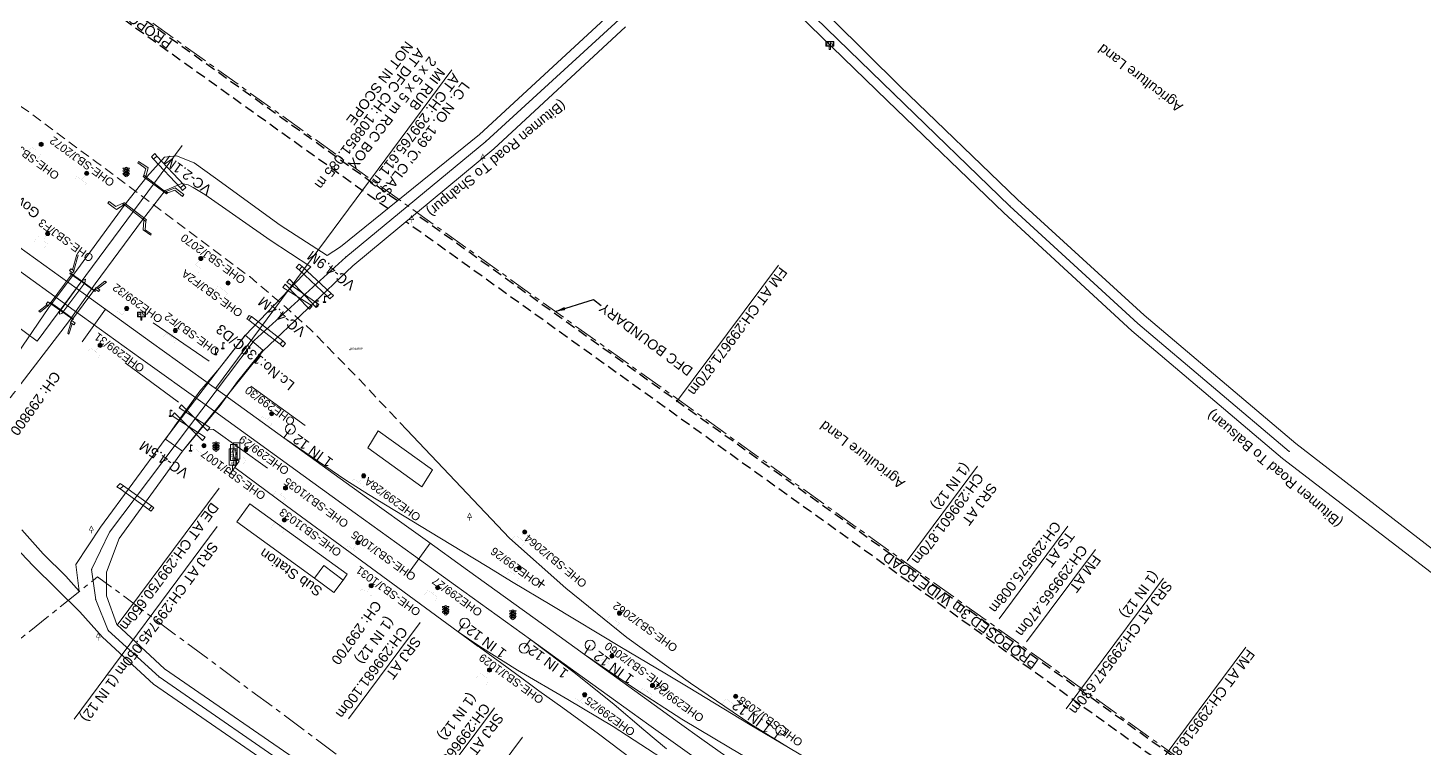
# Model space of a CAD drawing. Header units: metres. Extents: x 628572 to 650094, y 3375792 to 3391117.
# Drawn here: x 644944 to 645293, y 3379575.6 to 3379755.5 of the extents above; entities that cross this region are included whole.
import ezdxf
from ezdxf.enums import TextEntityAlignment as Align

# ---------------------------------------------------------------- set-up
doc = ezdxf.new("R2010")
doc.units = ezdxf.units.M
doc.header["$MEASUREMENT"] = 0
doc.linetypes.add('CENTER', pattern=[2, 1.25, -0.25, 0.25, -0.25])
doc.linetypes.add('DASHED', pattern=[0.75, 0.5, -0.25])
for name, color, linetype, lineweight in [('Advertisement Board', 251, 'Continuous', 0), ('Arch', 7, 'Continuous', 0), ('BRIDGE DETAILS PLAN', 7, 'Continuous', 0), ('Culvert Parapet', 7, 'Continuous', 0), ('DFCC BOUNDARY', 6, 'CENTER', 0), ('Existing Chainage', 7, 'Continuous', 0), ('Existing IR Track', 143, 'Continuous', 0), ('Existing Railway Boundary', 7, 'CENTER', 0), ('Fence', 251, 'FENCELINE1', 0), ('Footpath', 251, 'Continuous', 0), ('Gate', 251, 'Continuous', 0), ('GIDN', 8, 'Continuous', 0), ('Govt buliding', 251, 'Continuous', 0), ('Grade Indicator', 8, 'Continuous', 0), ('Grill', 251, 'Continuous', 0), ('Lamp_Post', 7, 'Continuous', 0), ('LC DETAILS IN PLAN', 7, 'Continuous', 0), ('Name Board', 251, 'Continuous', 0), ('OHE MAST', 8, 'Continuous', 0), ('Piers_Abutment', 7, 'Continuous', 0), ('Retaining Wall', 251, 'Continuous', 0), ("SARAI BANJARA STN SRJ's", 251, 'Continuous', 0), ('Side Details', 251, 'Continuous', 0), ('Sign Board', 251, 'Continuous', 0), ('SRJ13A', 8, 'Continuous', 0), ('STOP', 8, 'Continuous', 0), ('Subroad Centre', 34, 'Continuous', 0), ('Subroad Edge', 34, 'Continuous', 0), ('Text', 251, 'Continuous', 0)]:
    doc.layers.add(name, color=color, linetype=linetype, lineweight=lineweight)
doc.layers.add('PROPOSED ROAD', color=10, linetype='DASHED')
doc.styles.add('CUT-FILL', font='cut-fill.shx', dxfattribs={"height": 2})
doc.styles.add('NB', font='swissbo.ttf', dxfattribs={"height": 1.5})
doc.styles.get("Standard").update_dxf_attribs({"font": 'arial.ttf'})
doc.styles.add('Style-Arial', font='arial.ttf')
doc.styles.add('Text', font='arial.ttf', dxfattribs={"height": 2})
doc.linetypes.add('FENCELINE1', pattern='A,6.35,-2.54,[133,ltypeshp.shx,S=2.54,R=0,X=-2.54,Y=0],-2.54,25.4', length=36.83)
doc.dimstyles.new('ISO-25', dxfattribs={"dimtxt": 2.5, "dimasz": 2.5, "dimexe": 1.25, "dimexo": 0.625, "dimtad": 1, "dimtxsty": 'Standard', "dimcen": 2.5, "dimadec": 0, "dimazin": 0, "dimtfac": 1, "dimtmove": 0, "dimatfit": 3, "dimfxl": 1, "dimarcsym": 0})

# ---------------------------------------------------------------- blocks, each defined once
blk = doc.blocks.new('GT')
at = {"layer": 'Gate'}
for p, q in [((-0.5, -0.5), (-0.5, 0.5)), ((-0.5, 0.5), (0.5, -0.5)), ((0.5, 0.5), (0.5, -0.5))]:
    blk.add_line(p, q, dxfattribs=at)
at = {"layer": 'Gate', "flags": 128}
blk.add_lwpolyline([(0.5, 0.5), (-0.5, -0.5)], dxfattribs=at)
blk = doc.blocks.new('2443')
at = {"layer": 'Advertisement Board'}
blk.add_hatch(color=256, dxfattribs=at).paths.add_polyline_path([(-0.01, 0), (-0.01, 0.02), (-0.01, 0.02), (0, 0.04), (0.01, 0.02), (0.01, 0.02), (0.01, 0)])
at = {"layer": 'Advertisement Board', "elevation": 6.52, "flags": 128}
for points in [[(0.01, 0.02), (0, 0.04), (-0.01, 0.02)], [(-0.01, 0.02), (-0.01, 0.02)]]:
    blk.add_lwpolyline(points, dxfattribs=at)
at = {"layer": 'Sign Board'}
for p, q in [((0.04, 0.05, 6.52), (-0.04, 0.05, 6.52)), ((-0.04, 0.05, 6.52), (-0.04, -0.04, 6.52)), ((0.04, -0.04, 6.52), (0.04, 0.05, 6.52)), ((-0.04, -0.04, 6.52), (0.04, -0.04, 6.52))]:
    blk.add_line(p, q, dxfattribs=at)
at = {"layer": 'Sign Board', "insert": (-0.04, -0.04, 6.52), "char_height": 0.0197, "attachment_point": 7, "line_spacing_factor": 0.6, "style": 'CUT-FILL'}
blk.add_mtext('2443', dxfattribs=at)
blk = doc.blocks.new('LP')
at = {"flags": 128}
for points in [[(0, 0), (0, 1.5)], [(0.25, 1.35), (0.44, 1.35)]]:
    blk.add_lwpolyline(points, dxfattribs=at)
for centre, radius, start, end in [((0.07, 0.99), 0.519, 57.6425, 97.3165), ((0.34, 1.33), 0.094, 11.7012, 168.0476)]:
    blk.add_arc(centre, radius, start, end)
at = {"extrusion": (0, 0, -1)}
blk.add_ellipse((0, 0.01), major_axis=(0.308, 0), ratio=0.400495, dxfattribs=at)
blk.add_ellipse((0.35, 1.36), major_axis=(0.0017, 0.0438), ratio=0.461056, start_param=1.74022, end_param=4.575836)
blk = doc.blocks.new('NB')
for p, q in [((-0.98, 0.82), (-0.98, 1.98)), ((-0.98, 1.98), (0.98, 1.98)), ((-0.98, 0.82), (0.98, 0.82)), ((-0.13, 0.82), (-0.13, 0)), ((-0.13, 0), (0.13, 0)), ((0.13, 0.82), (0.13, 0)), ((0.98, 1.98), (0.98, 0.82))]:
    blk.add_line(p, q)
at = {"style": 'NB', "width": 1.025371}
blk.add_text('NB', height=0.988, rotation=180, dxfattribs=at).set_placement((-0.02, 1.38), align=Align.MIDDLE_CENTER)
blk = doc.blocks.new('TSB')
at = {"const_width": 0.132, "flags": 128}
blk.add_lwpolyline([(-0.51, 0.84), (0.54, 0.84), (0, 1.85), (-0.51, 0.84)], close=True, dxfattribs=at)
at = {"const_width": 0.142, "flags": 128}
blk.add_lwpolyline([(0, 0.84), (0, 0)], dxfattribs=at)
blk = doc.blocks.new('STOP')
at = {"layer": 'SRJ13A', "flags": 128}
blk.add_lwpolyline([(0.84, 5.38), (-0.84, 5.38), (-0.84, 1.32), (0.84, 1.32), (0.84, 5.38)], close=True, dxfattribs=at)
blk.add_lwpolyline([(0, 1.32), (0, 0)], dxfattribs=at)
at = {"layer": 'SRJ13A', "char_height": 0.739, "attachment_point": 7, "rotation": 180, "line_spacing_factor": 0.6, "style": 'CUT-FILL'}
for s, insert in [('O', (0.3, 4.07)), ('P', (0.3, 5.05)), ('S', (0.3, 2.02)), ('T', (0.3, 3.07))]:
    blk.add_mtext(s, dxfattribs=dict(at, insert=insert))
blk = doc.blocks.new('SIG')
for color, points in [(1, [(-0.22, 0.42, 0.180295), (-0.01, 0.33, -0.00255), (0.01, 0.33, -0.00255), (0.02, 0.33, 0.180295), (0.23, 0.42, -0.002654), (0.25, 0.44, 0.184495), (0.33, 0.65, 1.000001), (-0.32, 0.65, 0.184495), (-0.24, 0.44, -0.002654)]), (2, [(0.23, -0.23, -0.002654), (0.25, -0.21, 0.184495), (0.33, 0.01, 1.000001), (-0.32, 0.01, 0.184495), (-0.24, -0.21, -0.002654), (-0.22, -0.23, 0.180295), (-0.01, -0.32, -0.00255), (0.01, -0.32, -0.00255), (0.02, -0.32, 0.180295)]), (3, [(0.23, -0.88, -0.002654), (0.25, -0.86, 0.184495), (0.33, -0.64, 1.000001), (-0.32, -0.64, 0.184495), (-0.24, -0.86, -0.002654), (-0.22, -0.88, 0.395599)])]:
    blk.add_hatch(color=color).paths.add_polyline_path(points)
for p, q in [((-0.31, 0.98), (-0.32, -0.9)), ((0.33, -0.9), (0.32, 0.98))]:
    blk.add_line(p, q)
at = {"flags": 128}
for points in [[(-0.31, 0.98), (-0.81, 0.98, 0.198758), (-0.42, 0.41, 0.003814), (-0.31, 0.39)], [(-0.31, 0.33), (-0.81, 0.33, 0.198758), (-0.42, -0.23, 0.003727), (-0.32, -0.26)], [(0.32, 0.98), (0.82, 0.98, -0.198758), (0.44, 0.41, -0.003814), (0.32, 0.39)], [(0.32, 0.33), (0.82, 0.33, -0.198758), (0.44, -0.23, -0.003727), (0.33, -0.26)], [(-0.32, -0.32), (-0.81, -0.32, 0.198758), (-0.42, -0.88, 0.003639), (-0.32, -0.9)], [(0.33, -0.32), (0.82, -0.32, -0.198758), (0.44, -0.88, -0.003639), (0.33, -0.9)]]:
    blk.add_lwpolyline(points, format="xyb", dxfattribs=at)
for centre, radius, start, end in [((0.01, 0.91), 0.324, 12.4049, 167.5951), ((0.01, 0.81), 0.357, 27.7578, 152.2422), ((0.01, -0.9), 0.324, 181.4572, 358.5428)]:
    blk.add_arc(centre, radius, start, end)
blk = doc.blocks.new('OHE MAST')
h = blk.add_hatch(color=256)
edge = h.paths.add_edge_path()
edge.add_arc((0, 0), 0.514, 0, 360)
at = {"const_width": 0.01, "flags": 128}
for points in [[(1.5, 3.5), (1.5, 2), (-1.5, 2), (-1.5, 3.5)], [(0, 2), (0, 0)]]:
    blk.add_lwpolyline(points, dxfattribs=at)
blk.add_circle((0, 0), 0.514)

msp = doc.modelspace()

# ---------------------------------------------------------------- linework, layer by layer
at = {"layer": 'Arch', "linetype": 'Continuous', "flags": 128}
for points in [[(644976.2462, 3379723.5263), (644975.4133, 3379722.7424), (644974.9595, 3379723.3456), (644975.7924, 3379724.1297), (644976.2462, 3379723.5263)], [(644982.6656, 3379714.9281), (644982.143, 3379715.5828), (644982.9733, 3379716.3), (644983.496, 3379715.6452), (644982.6656, 3379714.9281)], [(645012.5744, 3379695.9134), (645011.8555, 3379695.0915), (645011.0877, 3379695.7075), (645011.8067, 3379696.5294), (645012.5744, 3379695.9134)], [(645020.3937, 3379688.6613), (645019.5288, 3379687.8863), (645018.9474, 3379688.4376), (645019.8125, 3379689.2128), (645020.3937, 3379688.6613)], [(644998.7139, 3379682.7915), (644999.2391, 3379682.502), (644999.8933, 3379683.406), (644999.368, 3379683.6956), (644998.7139, 3379682.7915)], [(645007.0494, 3379676.5092), (645007.7273, 3379677.388), (645008.4295, 3379676.7362), (645007.7512, 3379675.8568), (645007.0494, 3379676.5092)], [(644967.0796, 3379641.7419), (644966.2665, 3379640.9293), (644967.1078, 3379640.3582), (644967.921, 3379641.1708), (644967.0796, 3379641.7419)], [(644974.2261, 3379635.2094), (644974.989, 3379636.0833), (644975.5001, 3379635.6482), (644974.7372, 3379634.7743), (644974.2261, 3379635.2094)]]:
    msp.add_lwpolyline(points, close=True, dxfattribs=at)
for points in [[(644975.4133, 3379722.7424), (644982.143, 3379715.5828)], [(644982.9733, 3379716.3), (644976.2462, 3379723.5263)], [(645018.9474, 3379688.4376), (645011.8555, 3379695.0915)], [(645012.5744, 3379695.9134), (645019.8125, 3379689.2128)], [(644999.2391, 3379682.502), (645007.0494, 3379676.5092)], [(645007.7273, 3379677.388), (644999.8933, 3379683.406)], [(644967.1078, 3379640.3582), (644974.2261, 3379635.2094)], [(644974.989, 3379636.0833), (644967.921, 3379641.1708)]]:
    msp.add_lwpolyline(points, dxfattribs=at)
at = {"layer": 'BRIDGE DETAILS PLAN', "flags": 128}
msp.add_lwpolyline([(644900.0819, 3379651.8619), (644928.7556, 3379690.2987), (644946.3025, 3379677.2798), (644982.5717, 3379726.1633)], dxfattribs=at)
at = {"layer": 'Culvert Parapet', "linetype": 'Continuous', "flags": 128}
for points in [[(644973.1229, 3379718.6734), (644972.8292, 3379718.4212), (644978.6265, 3379714.1052), (644978.8265, 3379714.2839), (644973.1229, 3379718.6734)], [(644967.9934, 3379711.9078), (644967.8063, 3379711.5745), (644973.4552, 3379707.2922), (644973.6319, 3379707.5782), (644967.9934, 3379711.9078)], [(644954.3974, 3379694.9249), (644955.2113, 3379694.3406), (644955.5514, 3379694.8116), (644954.7429, 3379695.3681), (644954.3974, 3379694.9249)], [(644954.5899, 3379694.3562), (644954.5328, 3379694.2116), (644957.7248, 3379691.9158), (644960.8519, 3379689.6735), (644960.9297, 3379689.759), (644957.7716, 3379692.1018), (644954.5899, 3379694.3562)], [(644960.8196, 3379690.266), (644961.1076, 3379690.6873), (644961.9665, 3379690.0831), (644961.6977, 3379689.7123), (644960.8196, 3379690.266)], [(644948.9786, 3379687.1407), (644949.4909, 3379686.7622), (644949.0977, 3379686.1286), (644948.5855, 3379686.5071), (644948.9786, 3379687.1407)], [(644954.9964, 3379682.4636), (644955.8004, 3379681.8143), (644955.4689, 3379681.3881), (644954.6983, 3379681.9736), (644954.9964, 3379682.4636)]]:
    msp.add_lwpolyline(points, close=True, dxfattribs=at)
for points in [[(644949.588, 3379686.658), (644955.125, 3379694.11)], [(644960.754, 3379690.294), (644954.929, 3379682.427)], [(644949.6553, 3379686.9052), (644949.5196, 3379686.8107), (644952.4933, 3379684.702), (644955.3329, 3379682.6612), (644955.3948, 3379682.7773), (644952.5552, 3379684.8181), (644949.6553, 3379686.9052)]]:
    msp.add_lwpolyline(points, dxfattribs=at)
at = {"layer": 'DFCC BOUNDARY', "ltscale": 5, "flags": 128}
msp.add_lwpolyline([(645346.1837, 3379491.1213), (644839.6006, 3379853.8387)], dxfattribs=at)
at = {"layer": 'Existing Chainage', "color": 7, "linetype": 'Continuous', "lineweight": 13, "flags": 128}
for points in [[(644957.5539, 3379677.1396), (644963.4058, 3379685.2486)], [(645038.7016, 3379618.7215), (645044.563, 3379626.8236)]]:
    msp.add_lwpolyline(points, dxfattribs=at)
at = {"layer": 'Existing IR Track', "color": 88, "linetype": 'DASHED', "ltscale": 5, "flags": 128}
msp.add_lwpolyline([(645038.693, 3379655.1177), (645028.1338, 3379666.3978), (645014.8905, 3379679.9859), (645008.5367, 3379685.732), (644999.4581, 3379693.3987), (644961.2941, 3379721.897), (644930.2564, 3379744.877), (644892.702, 3379772.7549), (644852.7865, 3379802.4109), (644820.1267, 3379826.5914), (644784.3653, 3379853.6853), (644760.7581, 3379873.9597), (644745.8776, 3379887.0143), (644726.7946, 3379902.8908), (644694.4119, 3379927.0664), (644675.1506, 3379941.616), (644664.1018, 3379950.2687), (644652.1089, 3379960.4963), (644641.3005, 3379969.8632), (644604.0556, 3380001.6745), (644568.2548, 3380028.7499), (644548.9211, 3380044.8728), (644533.1382, 3380058.7814), (644517.4767, 3380072.4625), (644506.3973, 3380081.5957), (644487.1177, 3380096.2314), (644471.4398, 3380108.5115)], dxfattribs=at)
at = {"layer": 'Existing IR Track', "flags": 128}
for points in [[(645118.4271, 3379573.5935), (645112.4825, 3379577.8856), (645106.8962, 3379581.8944), (645095.7432, 3379589.9487), (645083.1527, 3379599.0279), (645072.9111, 3379606.3856), (645053.8595, 3379620.0981), (645043.3513, 3379627.7002), (645037.4465, 3379631.9275), (645028.6815, 3379638.2197), (645022.0833, 3379642.9497), (645008.0015, 3379653.1445), (644991.1729, 3379665.2672), (644974.94, 3379676.9248), (644958.4163, 3379688.8492), (644941.7979, 3379700.8421)], [(645115.5406, 3379569.7597), (645104.6955, 3379577.5385), (645099.2113, 3379581.4716), (645090.913, 3379587.4413), (645081.0438, 3379594.5181), (645069.667, 3379602.7326), (645050.9041, 3379616.2713), (645040.4268, 3379623.7906), (645025.8151, 3379634.3466), (644988.3209, 3379661.4205), (644972.2363, 3379672.9187), (644955.5661, 3379684.9764), (644938.9942, 3379696.9579)], [(645008.0015, 3379653.1445), (645023.523, 3379642.5562), (645029.1918, 3379638.9515), (645044.636, 3379629.608), (645055.213, 3379623.1752), (645059.2123, 3379620.7358), (645064.9142, 3379617.2694), (645074.9562, 3379611.2191), (645092.3978, 3379600.79), (645103.1954, 3379594.3328), (645109.0767, 3379590.8399), (645124.5734, 3379581.4554), (645134.1339, 3379575.8074)], [(645297.3167, 3379462.622), (645280.3899, 3379475.1251), (645271.6639, 3379481.6909), (645257.8621, 3379491.888), (645240.2623, 3379504.9717), (645221.6204, 3379518.9284), (645206.9825, 3379529.6928), (645202.839, 3379532.729), (645195.3921, 3379537.9337), (645177.0138, 3379549.827), (645163.4744, 3379558.0795), (645154.4054, 3379563.6113), (645141.7376, 3379571.2744), (645134.1416, 3379575.807), (645124.6768, 3379581.6439), (645109.6629, 3379591.8222), (645093.7303, 3379603.2831), (645078.4399, 3379615.5838), (645064.3926, 3379628.0809), (645038.693, 3379655.1177)], [(644993.3242, 3379645.0879), (644994.5891, 3379644.1718), (644996.8396, 3379647.2791), (644995.5747, 3379648.1952)], [(644993.3242, 3379645.0879), (644994.5891, 3379644.1718), (644996.8396, 3379647.2791), (644995.5747, 3379648.1952)], [(644995.7144, 3379645.7255), (645008.6921, 3379636.1834), (645024.5992, 3379624.5116), (645040.5985, 3379612.7664), (645051.5902, 3379604.682), (645056.5936, 3379601.0121), (645056.8547, 3379600.827), (645065.9288, 3379594.236), (645069.7377, 3379591.4521), (645071.7624, 3379589.9536), (645077.7004, 3379585.6678), (645086.6527, 3379579.1981), (645102.7684, 3379566.9277)], [(645051.5902, 3379604.682), (645056.9484, 3379601.0313), (645066.3818, 3379595.0826), (645078.9933, 3379587.7895), (645090.2849, 3379580.9894), (645104.1014, 3379572.063), (645109.2957, 3379568.3127), (645115.3111, 3379563.9793), (645127.3742, 3379555.2259), (645138.6042, 3379547.1817)], [(645103.6242, 3379575.4265), (645098.0077, 3379580.2241), (645090.5228, 3379586.5266), (645080.9295, 3379594.2339), (645069.667, 3379602.7326)], [(645295.9274, 3379448.4032), (645279.0288, 3379460.913), (645261.5522, 3379473.9399), (645245.8914, 3379485.6238), (645244.7456, 3379486.4783), (645234.221, 3379494.3114), (645229.0702, 3379498.1379), (645228.9238, 3379498.24), (645224.082, 3379501.8263), (645212.9414, 3379510.1015), (645196.3757, 3379522.4195), (645180.8936, 3379534.0033), (645165.7638, 3379545.1869), (645151.9046, 3379555.2497), (645148.4332, 3379557.6669), (645133.8448, 3379567.1631), (645119.6543, 3379575.5785), (645107.4974, 3379582.8496), (645095.8772, 3379590.313), (645083.1527, 3379599.0279)]]:
    msp.add_lwpolyline(points, dxfattribs=at)
at = {"layer": 'Existing Railway Boundary', "ltscale": 5, "flags": 128}
msp.add_lwpolyline([(631983.38, 3389039.032), (631997.7807, 3389029.4226), (631998.0481, 3389028.4172), (632017.689, 3389013.381), (632054.7643, 3388986.9088), (632106.6339, 3388955.856), (632154.9467, 3388925.0992), (632230.8669, 3388875.9972), (632261.2753, 3388857.0709), (632290.5359, 3388840.2738), (632385.6616, 3388776.6365), (632400.5735, 3388766.5357), (632397.5375, 3388762.1235), (632395.5364, 3388759.1088), (632389.2973, 3388750.367), (632386.7075, 3388746.9674), (632380.0799, 3388739.4039), (632361.8258, 3388715.063), (632365.1364, 3388712.5802), (632373.8273, 3388706.8724), (632388.4278, 3388697.2834), (632403.5607, 3388687.3436), (632418.7904, 3388677.3402), (632434.5002, 3388667.0345), (632450.2517, 3388656.7014), (632466.7864, 3388645.8571), (632483.3195, 3388635.0137), (632501.7611, 3388622.9148), (632520.2525, 3388610.7831), (632536.8197, 3388599.9238), (632553.3588, 3388589.0829), (632565.8495, 3388580.885), (632578.4671, 3388572.604), (632596.9196, 3388560.5289), (632615.4939, 3388548.3741), (632635.6038, 3388535.295), (632652.8405, 3388523.9973), (632669.9946, 3388512.743), (632686.4084, 3388501.9869), (632696.8068, 3388495.1588), (632732.8678, 3388550.0585), (632815.552, 3388494.313), (632865.8266, 3388462.6693), (632954.7858, 3388408.1832), (633025.1519, 3388369.9037), (633056.7277, 3388353.8904), (633065.1399, 3388349.0145), (633088.5914, 3388328.9973), (633152.5885, 3388273.22), (633202.5468, 3388242.3953), (633264.4413, 3388204.6969), (633318.529, 3388171.7998), (633353.1394, 3388148.7029), (633406.9301, 3388112.3266), (633420.502, 3388103.4378), (633436.8123, 3388092.7008), (633466.2362, 3388073.356), (633479.8402, 3388064.4269), (633497.3225, 3388052.9837), (633514.7073, 3388041.6043), (633531.7969, 3388030.3277), (633546.129, 3388020.9518), (633562.4852, 3388010.2117), (633576.5949, 3388000.9466), (633594.4174, 3387989.2137), (633606.8568, 3387981.0241), (633607.7091, 3387982.3188), (633610.8424, 3387980.256), (633626.8506, 3387969.7582), (633642.9494, 3387959.201), (633660.1619, 3387947.8844), (633677.4438, 3387936.5221), (633693.0899, 3387926.2037), (633708.7685, 3387915.8637), (633726.0343, 3387904.4973), (633743.3468, 3387893.1002), (633758.2779, 3387883.3197), (633773.1647, 3387873.5681), (633789.2894, 3387862.9617), (633805.4356, 3387852.3412), (633820.4764, 3387842.4668), (633835.4704, 3387832.6232), (633852.0416, 3387821.7432), (633886.4734, 3387799.1411), (633904.4207, 3387787.3621), (633919.3393, 3387777.5707), (633934.3023, 3387767.7502), (633949.6629, 3387757.6969), (633964.9235, 3387747.7091), (633980.0551, 3387737.7098), (633995.2041, 3387727.6988), (634012.3387, 3387716.4289), (634029.3333, 3387705.2512), (634045.5362, 3387694.5849), (634061.6293, 3387683.9862), (634078.9907, 3387672.5929), (634096.3149, 3387661.224), (634113.1506, 3387650.1721), (634130.0059, 3387639.1072), (634145.8823, 3387628.6414), (634161.8963, 3387618.085), (634177.8703, 3387607.6107), (634193.7633, 3387597.1895), (634209.9993, 3387586.506), (634226.097, 3387575.9134), (634243.1652, 3387564.6955), (634260.1615, 3387553.5249), (634275.6177, 3387543.3646), (634291.1318, 3387533.1662), (634296.8083, 3387529.4449), (634291.9143, 3387522.0113), (634301.9583, 3387515.4268), (634317.7028, 3387505.1053), (634344.1271, 3387487.7818), (634370.6963, 3387470.3636), (634386.1901, 3387460.3813), (634401.9429, 3387450.229), (634426.4972, 3387434.0857), (634451.3792, 3387417.727), (634475.9114, 3387401.5928), (634500.3759, 3387385.5031), (634523.6732, 3387370.1555), (634547.0997, 3387354.7227), (634564.8006, 3387343.068), (634582.571, 3387331.3674), (634601.3879, 3387318.9723), (634620.2858, 3387306.5238), (634639.3106, 3387294.0156), (634658.1243, 3387281.6461), (634679.4814, 3387267.2836), (634702.026, 3387254.0413), (634712.9167, 3387246.4104), (634726.0042, 3387238.4627), (634737.8854, 3387230.0656), (634750.9438, 3387221.7267), (634764.9008, 3387212.4131), (634775.612, 3387204.6159), (634789.3703, 3387195.959), (634801.4607, 3387188.869), (634814.7172, 3387180.8194), (634815.4987, 3387180.2694), (634827.9598, 3387171.3498), (634840.5994, 3387164.128), (634854.2176, 3387155.5292), (634871.8787, 3387143.9515), (634877.6173, 3387139.7695), (634887.5373, 3387132.4757), (634902.4262, 3387121.5277), (634921.3448, 3387107.4791), (634940.6674, 3387093.1306), (634962.2421, 3387077.0753), (634984.1126, 3387060.8), (635000.5185, 3387048.6195), (635017.0238, 3387036.3652), (635035.7455, 3387022.426), (635054.4369, 3387008.5092), (635082.1937, 3386987.9155), (635109.8573, 3386967.3911), (635134.2436, 3386949.2611), (635158.5309, 3386931.2047), (635180.7563, 3386914.7058), (635202.7867, 3386898.3516), (635206.1213, 3386895.8016), (635211.1242, 3386892.0437), (635230.1367, 3386877.9281), (635249.207, 3386863.7701), (635270.9723, 3386847.61), (635292.819, 3386831.3895), (635313.1117, 3386816.3456), (635333.3618, 3386801.3334), (635352.372, 3386787.2182), (635371.5331, 3386772.9909), (635390.4616, 3386758.9197), (635409.8226, 3386744.527), (635427.2062, 3386731.6093), (635445.0434, 3386718.3546), (635461.6171, 3386706.0794), (635478.4695, 3386693.5976), (635493.4196, 3386682.4884), (635508.6023, 3386671.2062), (635518.0063, 3386664.2196), (635527.5618, 3386657.1206), (635543.461, 3386645.2907), (635559.7145, 3386633.1978), (635591.676, 3386610.2688), (635606.0755, 3386599.5015), (635620.6466, 3386588.6057), (635636.5434, 3386576.7606), (635652.3995, 3386564.9458), (635668.2493, 3386553.1365), (635683.9787, 3386541.4169), (635700.2614, 3386528.9886), (635716.7419, 3386516.4094), (635732.9183, 3386504.3569), (635749.0007, 3386492.3748), (635764.9276, 3386480.5277), (635780.91, 3386468.6394), (635796.8963, 3386456.7694), (635812.8908, 3386444.8934), (635829.3631, 3386432.6938), (635845.7912, 3386420.527), (635861.6814, 3386408.7334), (635877.6317, 3386396.8953), (635893.2055, 3386385.3425), (635908.8769, 3386373.7174), (635925.058, 3386361.6972), (635941.2668, 3386349.6564), (635956.6865, 3386338.1889), (635972.0823, 3386326.7391), (635987.7899, 3386315.0493), (636003.5308, 3386303.3347), (636019.0977, 3386291.765), (636034.6476, 3386280.2079), (636050.7681, 3386268.2256), (636066.8961, 3386256.2378), (636083.1084, 3386244.1987), (636099.3561, 3386232.1333), (636114.134, 3386221.1471), (636147.8198, 3386196.1265), (636166.7058, 3386182.1085), (636182.4635, 3386170.4111), (636198.2037, 3386158.7268), (636214.3364, 3386146.7471), (636230.3919, 3386134.8247), (636230.9614, 3386134.4025), (636228.154, 3386130.995), (636300.9317, 3386076.4069), (636382.1931, 3386014.4435), (636463.0816, 3385952.0584), (636544.2755, 3385889.3268), (636568.8921, 3385871.1182), (636613.4471, 3385839.7025), (636628.0709, 3385853.6506), (636650.5128, 3385835.4717), (636693.9069, 3385800.1065), (636686.7095, 3385790.4003), (636696.0629, 3385782.3378), (636710.473, 3385769.9165), (636766.0138, 3385726.4206), (636849.4668, 3385668.9836), (636931.64, 3385608.8479), (637013.8419, 3385548.1951), (637096.6082, 3385488.6336), (637121.9489, 3385470.2058), (637176.9181, 3385426.1737), (637258.1753, 3385363.4078), (637340.1494, 3385301.7514), (637422.2947, 3385241.0852), (637447.0788, 3385223.2045), (637528.2227, 3385160.8768), (637610.9552, 3385100.7612), (637694.8717, 3385041.953), (637753.3499, 3385002.2846), (637771.5944, 3384989.982), (637771.5944, 3384979.4924), (637852.0915, 3384922.0343), (637935.0162, 3384862.0714), (637993.4351, 3384821.4573), (638019.0158, 3384803.2052), (638102.4107, 3384745.0584), (638178.9785, 3384688.3398), (638237.6603, 3384636.8079), (638344.701, 3384557.2221), (638427.4112, 3384496.8586), (638508.4228, 3384435.5926), (638565.3238, 3384391.9743), (638589.782, 3384373.2765), (638631.8324, 3384337.8543), (638619.2503, 3384320.7689), (638700.6253, 3384258.2275), (638758.2306, 3384210.1286), (638748.4263, 3384194.4881), (638832.9819, 3384135.241), (638898.2751, 3384089.8354), (638910.685, 3384104.7359), (638994.0238, 3384045.8483), (639077.2216, 3383986.384), (639102.1383, 3383968.0886), (639159.8745, 3383926.5901), (639184.8741, 3383908.5552), (639242.6613, 3383867.4991), (639268.1519, 3383849.1332), (639327.9549, 3383811.5106), (639354.2186, 3383795.0507), (639414.5653, 3383756.9689), (639440.0428, 3383739.3736), (639498.3493, 3383699.1058), (639523.8465, 3383681.6785), (639574.9736, 3383646.7331), (639583.1624, 3383652.0276), (639689.1575, 3383571.5368), (639770.3529, 3383510.1038), (639826.8338, 3383467.0843), (639851.6063, 3383448.3401), (639907.8381, 3383405.1303), (639928.7552, 3383389.2727), (639932.4136, 3383385.8226), (639987.4639, 3383341.8457), (640012.7135, 3383323.0928), (640093.1273, 3383262.0565), (640171.8725, 3383196.1592), (640228.3322, 3383153.381), (640311.5957, 3383095.2106), (640394.8641, 3383036.2274), (640477.4145, 3382977.0386), (640559.1827, 3382915.4685), (640665.4567, 3382835.3045), (640720.6935, 3382789.5682), (640744.1896, 3382769.9043), (640801.5333, 3382727.7921), (640884.497, 3382668.355), (640967.4181, 3382609.4811), (641049.3321, 3382547.9775), (641130.842, 3382487.0083), (641212.6929, 3382426.3203), (641295.2397, 3382366.2732), (641377.1032, 3382305.6407), (641458.6913, 3382244.4694), (641539.788, 3382182.3426), (641622.1383, 3382122.0097), (641702.364, 3382062.6427), (641784.5528, 3382001.6936), (641867.0132, 3381941.5198), (641973.939, 3381862.1361), (642047.1447, 3381806.5386), (642111.3474, 3381756.247), (642135.5451, 3381737.1522), (642191.6481, 3381692.8805), (642216.3665, 3381674.0919), (642297.8377, 3381612.4104), (642380.4062, 3381552.4772), (642463.3246, 3381492.4122), (642545.7114, 3381431.7783), (642627.5896, 3381371.9523), (642710.042, 3381311.7191), (642794.2249, 3381254.3826), (642875.8129, 3381193.2771), (642956.3456, 3381130.3141), (643036.4583, 3381067.3443), (643117.185, 3381004.8095), (643172.4593, 3380960.8682), (643197.158, 3380942.1115), (643255.3116, 3380901.5691), (643282.0179, 3380885.9855), (643340.0019, 3380844.3971), (643414.9945, 3380785.1482), (643451.8986, 3380756.7808), (643532.8037, 3380694.4612), (643535.2972, 3380692.6635), (643551.2784, 3380680.8194), (643567.3357, 3380668.919), (643583.0638, 3380657.2952), (643598.7082, 3380645.7333), (643614.3081, 3380634.1892), (643630.1523, 3380622.4653), (643650.0814, 3380608.0318), (643669.585, 3380593.9065), (643682.7179, 3380584.1884), (643695.5222, 3380574.7117), (643709.3225, 3380564.4893), (643722.9637, 3380554.3847), (643737.887, 3380543.3483), (643752.8235, 3380532.3022), (643768.2592, 3380520.8389), (643783.7331, 3380509.3472), (643799.7855, 3380497.4973), (643815.9413, 3380485.5714), (643832.7782, 3380473.1288), (643849.7289, 3380460.6021), (643866.059, 3380448.5159), (643882.3496, 3380436.4589), (643898.3816, 3380424.7148), (643914.2305, 3380413.1048), (643929.3278, 3380401.9147), (643944.4267, 3380390.7231), (643959.7518, 3380379.1349), (643975.3902, 3380367.3097), (643987.907, 3380358.1055), (644000.1603, 3380349.0958), (644017.4569, 3380336.3184), (644034.4669, 3380323.7528), (644046.4455, 3380314.9727), (644249.4258, 3380165.3983), (644621.007, 3379887.6965), (644676.9944, 3379845.4482), (644702.8645, 3379825.9912), (644738.6024, 3379799.4801), (644742.2817, 3379796.7418), (644771.2557, 3379773.8192), (644804.6479, 3379750.2058), (644834.554, 3379728.6172), (644848.5372, 3379718.5093), (644863.2911, 3379707.9396), (644878.1999, 3379697.2589), (644893.8111, 3379686.127), (644909.381, 3379675.0245), (644918.4816, 3379668.5863), (644935.1691, 3379656.7791), (644907.7997, 3379620.3367), (644936.8456, 3379598.666), (644961.4527, 3379618.4234), (645145.9779, 3379481.4776), (645154.4712, 3379493.1591), (645276.7247, 3379402.534), (645270.2115, 3379393.7381), (645468.3754, 3379252.8811), (645478.6859, 3379267.1096), (645498.5589, 3379252.3702), (645510.5872, 3379243.9988), (645510.5872, 3379243.9988), (645531.3517, 3379228.922), (645544.8911, 3379218.91), (645549.0311, 3379215.8257)], dxfattribs=at)
at = {"layer": 'Fence', "linetype": 'Continuous', "flags": 128}
msp.add_lwpolyline([(645015.6886, 3379618.117), (644996.2353, 3379632.1516), (644999.5317, 3379636.6803), (645023.7862, 3379619.0496), (645022.8087, 3379617.617)], dxfattribs=at)
at = {"layer": 'Footpath', "linetype": 'Continuous', "flags": 128}
msp.add_lwpolyline([(644998.3265, 3379678.7854), (645002.71, 3379675.0032), (644996.407, 3379667.179), (644992.1028, 3379661.2505), (644985.9096, 3379653.7214), (644982.7034, 3379649.8021), (644978.4264, 3379652.814), (644981.1853, 3379656.6896), (644987.0028, 3379664.8247), (644989.4709, 3379667.6879), (644991.891, 3379670.5471), (644998.3265, 3379678.7854)], dxfattribs=at)
at = {"layer": 'Govt buliding', "linetype": 'Continuous', "flags": 128}
for points in [[(645028.9466, 3379650.596), (645042.4985, 3379640.8584), (645045.1409, 3379645.1585), (645031.589, 3379654.8961), (645028.9466, 3379650.596)], [(645022.8087, 3379617.617), (645020.4899, 3379614.5209), (645015.6886, 3379618.117), (645018.0074, 3379621.2131), (645022.8087, 3379617.617)]]:
    msp.add_lwpolyline(points, close=True, dxfattribs=at)
at = {"layer": 'Grill', "linetype": 'Continuous', "flags": 128}
for points in [[(644975.3063, 3379681.8256), (644989.3443, 3379672.3236)], [(644968.3393, 3379671.8746), (644981.6915, 3379662.0105)], [(644999.7156, 3379666.0348), (645013.3382, 3379656.1732)], [(644989.2456, 3379655.3266), (644990.4202, 3379655.2491), (645003.9113, 3379645.5271)]]:
    msp.add_lwpolyline(points, dxfattribs=at)
at = {"layer": 'LC DETAILS IN PLAN', "lineweight": 13, "flags": 128}
msp.add_lwpolyline([(644990.9327, 3379665.4397), (645049.9906, 3379745.0378)], dxfattribs=at)
at = {"layer": 'Piers_Abutment', "linetype": 'Continuous', "flags": 128}
msp.add_lwpolyline([(644951.9247, 3379684.6481), (644951.898, 3379684.0236), (644952.4893, 3379684.2229), (644958.2666, 3379691.8137), (644958.3905, 3379692.73), (644957.5174, 3379692.3695), (644951.9247, 3379684.6481)], close=True, dxfattribs=at)
at = {"layer": 'PROPOSED ROAD', "linetype": 'DASHED', "ltscale": 5}
for points in [[(645036.367, 3379712.3376), (644845.6635, 3379848.8827)], [(645033.9449, 3379710.382), (644844.0291, 3379846.3632)]]:
    msp.add_lwpolyline(points, dxfattribs=at)
for points in [[(645369.8971, 3379477.4273, -0.29530426), (645364.2973, 3379477.0612), (645350.9012, 3379486.9702), (645345.8926, 3379490.7148), (645040.8988, 3379709.0927)], [(645369.7145, 3379473.9234, -0.26089752), (645361.9795, 3379475.0507), (645349.111, 3379484.5629), (645344.1462, 3379488.2756), (645038.5111, 3379707.1126)]]:
    msp.add_lwpolyline(points, format="xyb", dxfattribs=at)
at = {"layer": 'Retaining Wall', "linetype": 'Continuous', "flags": 128}
for points in [[(644971.7044, 3379722.1755), (644973.2255, 3379721.1343), (644974.0715, 3379720.6096), (644973.4891, 3379718.4268), (644973.0215, 3379718.7081), (644973.4933, 3379720.3393), (644973.04, 3379720.7598), (644971.4816, 3379721.8278), (644971.7044, 3379722.1755)], [(644978.9682, 3379714.3014), (644978.5442, 3379714.6276), (644980.8628, 3379715.6195), (644982.9853, 3379713.907), (644982.689, 3379713.4494), (644980.7236, 3379715.0031), (644978.9682, 3379714.3014)], [(644964.2967, 3379712.1798), (644966.0385, 3379710.9496), (644967.5971, 3379711.6737), (644968.0239, 3379711.3579), (644966.2025, 3379710.1811), (644965.698, 3379710.4714), (644963.9946, 3379711.7878), (644964.2967, 3379712.1798)], [(644973.0367, 3379707.4705), (644973.4804, 3379707.2258), (644973.2986, 3379705.1127), (644974.8718, 3379704.1261), (644974.7613, 3379703.8017), (644972.8045, 3379705.1266), (644973.0367, 3379707.4705)], [(644955.2018, 3379695.142), (644955.5401, 3379694.925), (644956.5936, 3379698.7397), (644956.2553, 3379698.9567), (644955.2018, 3379695.142)], [(644961.2879, 3379690.7047), (644961.6584, 3379690.4923), (644963.6484, 3379692.0262), (644963.2779, 3379692.2386), (644961.2879, 3379690.7047)], [(644948.6731, 3379686.3104), (644949.0276, 3379686.085), (644947.1036, 3379684.5392), (644946.7491, 3379684.7646), (644948.6731, 3379686.3104)], [(644954.7456, 3379681.8533), (644955.0727, 3379681.6146), (644954.2975, 3379679.0091), (644953.9703, 3379679.2478), (644954.7456, 3379681.8533)]]:
    msp.add_lwpolyline(points, close=True, dxfattribs=at)
at = {"layer": "SARAI BANJARA STN SRJ's", "color": 7}
for p, q in [((645008.0015, 3379653.1445), (645009.6224, 3379655.3201)), ((645051.5902, 3379604.682), (645053.2111, 3379606.8576)), ((645069.6675, 3379602.7332), (645068.0466, 3379600.5576)), ((645083.1527, 3379599.0279), (645084.545, 3379601.3564)), ((645130.5628, 3379577.917), (645132.1837, 3379580.0926))]:
    msp.add_line(p, q, dxfattribs=at)
at = {"layer": "SARAI BANJARA STN SRJ's", "lineweight": 13, "flags": 128}
for points in [[(645106.1518, 3379662.1294), (645131.5925, 3379696.2632)], [(645163.7818, 3379622.448), (645181.4041, 3379646.0918)], [(644966.3506, 3379606.3769), (644991.799, 3379640.5653)], [(644955.5805, 3379582.8799), (644991.369, 3379630.9595)], [(645186.7649, 3379607.9548), (645203.9815, 3379631.0542)], [(645193.6297, 3379602.1612), (645210.8462, 3379625.2606)], [(645203.5025, 3379585.4469), (645227.843, 3379618.1045)], [(645024.1449, 3379582.9313), (645042.0391, 3379606.9711)], [(645224.8783, 3379569.2244), (645248.4366, 3379600.8325)], [(645042.7414, 3379561.68), (645060.6356, 3379585.7198)], [(645031.8438, 3379530.2604), (645067.6322, 3379578.34)]]:
    msp.add_lwpolyline(points, dxfattribs=at)
at = {"layer": "SARAI BANJARA STN SRJ's", "color": 7}
msp.add_lwpolyline([(645073.1659, 3379616.2248), (645071.6507, 3379617.3542)], dxfattribs=at)
for centre in [(645009.6224, 3379655.3201), (645053.2111, 3379606.8576), (645068.0466, 3379600.5576), (645084.545, 3379601.3564), (645132.1837, 3379580.0926)]:
    msp.add_circle(centre, 1.2487, dxfattribs=at)
msp.add_arc((645130.6123, 3379577.9835), 70, 145.467746, 147.359376, dxfattribs=at)
at = {"layer": 'Subroad Centre', "linetype": 'Continuous', "flags": 128}
for points in [[(645259.2941, 3379649.7515), (645221.476, 3379681.657), (645189.4831, 3379711.0139), (645160.378, 3379739.1769), (645126.8879, 3379771.729), (645120.6092, 3379775.9807), (645112.3921, 3379775.2256), (645104.7879, 3379770.2576), (645091.7692, 3379757.5995), (645058.4741, 3379727.2009), (645023.4644, 3379698.3056), (645000.6108, 3379677.4725), (644964.4564, 3379629.5757)], [(644964.4564, 3379629.5757), (644959.9369, 3379620.2317), (644960.9685, 3379612.6742), (644964.109, 3379605.0294), (644976.814, 3379593.428), (645013.8868, 3379567.7841), (645051.2054, 3379543.1326), (645093.4647, 3379516.9196), (645113.9828, 3379503.4534), (645165.7943, 3379472.8721), (645185.1635, 3379461.2127), (645190.2043, 3379453.8075), (645191.4681, 3379447.3676), (645185.3076, 3379437.7533), (645145.0675, 3379399.0482), (645119.7701, 3379373.4992)]]:
    msp.add_lwpolyline(points, dxfattribs=at)
at = {"layer": 'Subroad Centre'}
for p in [(645160.378, 3379739.177), (645058.474, 3379727.201), (645189.483, 3379711.014), (645023.464, 3379698.306), (645221.476, 3379681.657), (645000.611, 3379677.473), (645259.294, 3379649.752), (644964.456, 3379629.576), (644959.937, 3379620.232), (644960.969, 3379612.674), (644964.109, 3379605.029), (644976.814, 3379593.428)]:
    msp.add_point(p, dxfattribs=at)
at = {"layer": 'Subroad Edge', "linetype": 'Continuous', "flags": 128}
for points in [[(645159.2887, 3379827.3475), (645141.4885, 3379809.2195), (645121.1058, 3379788.701), (645115.7551, 3379783.4835), (645112.0234, 3379780.11), (645111.3911, 3379779.4156), (645105.7174, 3379774.2738), (645102.8667, 3379771.9855), (645090.3788, 3379759.7694), (645056.8634, 3379728.8863), (645022.1656, 3379700.8714), (645018.8205, 3379698.7135), (645007.0882, 3379706.2621), (644990.9348, 3379718.0133), (644985.5977, 3379721.8412), (644981.2049, 3379723.5922), (644978.1826, 3379723.272), (644973.7867, 3379718.3538)], [(645446.9064, 3379660.6002), (645435.8699, 3379631.9438), (645420.226, 3379591.9661), (645407.3884, 3379560.4952), (645403.7087, 3379554.8732), (645400.1276, 3379552.6106), (645386.5591, 3379554.6489), (645260.8988, 3379651.68), (645222.9783, 3379683.7557), (645191.3823, 3379712.6869), (645161.9663, 3379740.9616), (645128.493, 3379774.1867), (645123.0518, 3379778.296), (645121.3134, 3379781.1522), (645121.5359, 3379784.299), (645123.4671, 3379786.9121), (645143.8954, 3379806.7758), (645162.0277, 3379826.0165)], [(645125.5914, 3379769.6049), (645158.8625, 3379737.2891), (645187.9451, 3379709.3515), (645219.9735, 3379679.8918), (645257.6193, 3379647.988), (645384.4723, 3379550.701)], [(645219.8204, 3379452.2963), (645194.6768, 3379455.7097), (645186.9342, 3379462.8357), (645167.1545, 3379474.9661), (645115.3195, 3379505.6561), (645094.6533, 3379518.831), (645052.2772, 3379545.5937), (645015.4299, 3379569.7437), (644978.1435, 3379595.4026), (644966.2539, 3379606.5434), (644963.6579, 3379613.6359), (644963.6302, 3379619.5949), (644966.8386, 3379627.9498), (644982.7032, 3379649.7985), (645002.7495, 3379674.8225), (645025.2391, 3379696.1067), (645060.4826, 3379725.3327), (645093.3748, 3379755.767)], [(644973.7867, 3379718.3538), (644968.0681, 3379711.14), (644956.2847, 3379694.987), (644949.3001, 3379685.7249), (644936.0289, 3379666.3783)], [(644978.3633, 3379714.9565), (644982.5071, 3379716.6815), (644984.0938, 3379716.3554), (644985.3268, 3379715.6735), (644988.2551, 3379713.9498), (645004.6027, 3379702.4965), (645014.7156, 3379695.8392), (645014.7276, 3379695.8402), (644998.3173, 3379678.7198), (644998.3173, 3379678.7198), (644991.891, 3379670.5471), (644978.3732, 3379652.8263), (644962.1698, 3379630.8204), (644956.0396, 3379621.4768), (644956.874, 3379614.8388), (644953.4918, 3379618.5822), (644947.8507, 3379624.1662), (644942.5311, 3379630.1179)], [(644939.6279, 3379663.1496), (644954.1327, 3379682.1323), (644960.8474, 3379691.6027), (644972.6463, 3379707.6129), (644978.3633, 3379714.9565)], [(644939.4618, 3379627.4025), (644945.3566, 3379621.1864), (644957.0411, 3379609.6783), (644957.0389, 3379609.6687), (644962.6735, 3379603.3152), (644975.4272, 3379591.5638), (645012.7093, 3379565.8993), (645050.1968, 3379541.2163), (645092.0166, 3379514.6565), (645112.862, 3379501.5224), (645163.9358, 3379470.6079), (645183.4938, 3379458.4), (645187.8334, 3379452.5488), (645188.2326, 3379448.2673), (645183.6308, 3379439.9227), (645165.2593, 3379422.1711), (645142.6697, 3379400.3861), (645117.2813, 3379375.1811)]]:
    msp.add_lwpolyline(points, dxfattribs=at)

# ---------------------------------------------------------------- block references
at = {"layer": 'Gate'}
for p, xscale, yscale, zscale, rotation in [((645011.393, 3379688.396), 8.632430245622222, 0.9997814888846878, 2.937778746546683, 321.1821734873689), ((645012.7665, 3379689.2048), 9.695622374982202, 0.9997814888846879, 3.113439219532541, 319.1821734859543), ((644984.1919, 3379655.9538), 9.753962947655952, 0.9997814888846878, 3.122792275886045, 321.1821734857357), ((644985.6698, 3379658.1608), 9.125484934490983, 0.9997814888846879, 3.020511697477795, 321.1821734864906)]:
    msp.add_blockref('GT', p, dxfattribs=dict(at, xscale=xscale, yscale=yscale, zscale=zscale, rotation=rotation))
at = {"layer": 'GIDN', "linetype": 'Continuous'}
msp.add_blockref('2443', (645024.51, 3379675.124), dxfattribs=at)
at = {"layer": 'Lamp_Post', "linetype": 'Continuous'}
for p in [(645016.225, 3379685.934), (645018.163, 3379687.04), (644992.745, 3379675.423), (644990.929, 3379673.982), (644979.61, 3379658.553), (644984.675, 3379649.883)]:
    msp.add_blockref('LP', p, dxfattribs=at)
at = {"layer": 'Name Board', "linetype": 'Continuous'}
for p in [(645144.456, 3379750.172), (645144.456, 3379750.172), (644972.409, 3379682.532), (644972.409, 3379682.532)]:
    msp.add_blockref('NB', p, dxfattribs=at)
at = {"layer": 'OHE MAST', "color": 2, "rotation": 143.3908318566117}
for p in [(644947.342, 3379726.461), (644958.707, 3379719.225), (644948.957, 3379704.168), (644987.255, 3379697.947), (644994.056, 3379691.789), (644968.716, 3379685.455), (644980.887, 3379679.95), (644962.09, 3379676.244), (645004.964, 3379659.16), (644988.018, 3379651.185), (644998.563, 3379650.225), (645027.96, 3379643.645), (645008.414, 3379640.616), (645008.129, 3379632.627), (645026.492, 3379626.947), (645068.208, 3379629.626), (645066.855, 3379620.594), (645029.83, 3379616.187), (645046.434, 3379615.7), (645091.873, 3379609.34), (645090.001, 3379598.617), (645059.403, 3379595.135), (645083.184, 3379588.945), (645100.128, 3379591.25), (645120.932, 3379588.584)]:
    msp.add_blockref('OHE MAST', p, dxfattribs=at)
at = {"layer": 'Sign Board', "linetype": 'Continuous'}
for name, p in [('TSB', (645057.735, 3379722.117)), ('SIG', (644968.605, 3379719.519)), ('TSB', (645039.911, 3379706.8)), ('SIG', (644991.033, 3379650.918)), ('TSB', (645054.412, 3379632.446)), ('TSB', (644959.874, 3379629.237)), ('SIG', (645048.446, 3379610.045)), ('SIG', (645065.213, 3379608.923)), ('TSB', (644961.591, 3379602.488))]:
    msp.add_blockref(name, p, dxfattribs=at)
at = {"layer": 'STOP', "linetype": 'Continuous'}
for p in [(644995.167, 3379645.012), (644995.49, 3379646.119), (644996.17, 3379646.502)]:
    msp.add_blockref('STOP', p, dxfattribs=at)

# ---------------------------------------------------------------- texts
at = {"layer": 'DFCC BOUNDARY', "linetype": 'Continuous', "ltscale": 5}
msp.add_text('DFC BOUNDARY', height=2.5, rotation=143.4264, dxfattribs=at).set_placement((645087.2764, 3379686.0515), align=Align.MIDDLE_RIGHT)
at = {"layer": 'Existing Chainage', "color": 7, "lineweight": 0, "char_height": 2.5, "attachment_point": 4, "line_spacing_factor": 0.6, "style": 'Style-Arial'}
for s, insert, rotation in [('CH: 299800', (644951.3641, 3379669.2745), 234.183571), ('CH: 299700', (645031.611, 3379612.0084), 234.116259)]:
    msp.add_mtext(s, dxfattribs=dict(at, insert=insert, rotation=rotation))
at = {"layer": 'Grade Indicator'}
msp.add_text('GI2443UP', height=0.5, dxfattribs=at).set_placement((645024.51, 3379675.124))
at = {"layer": 'LC DETAILS IN PLAN', "color": 10}
for s, p in [('AT DFC CH: 108851.085 m', (645041.3635, 3379750.6885)), ('NOT IN SCOPE', (645038.5093, 3379752.4303)), ('2 x 5 x 5 m RCC BOX ', (645044.3763, 3379748.6299)), (' MI RUB', (645047.0917, 3379746.5962))]:
    msp.add_text(s, height=2.5, rotation=233, dxfattribs=at).set_placement(p)
at = {"layer": 'LC DETAILS IN PLAN'}
for s, p in [('AT CH: 299765.611 m', (645050.2266, 3379744.4341)), ("LC. NO. 139 'C' CLASS", (645052.6598, 3379742.2958))]:
    msp.add_text(s, height=2.5, rotation=233, dxfattribs=at).set_placement(p)
at = {"layer": 'OHE MAST'}
for s, rotation, p in [('OHE-SBJ/F4A', 144, (644937.497, 3379729.6542)), ('OHE-SBJ/2072', 144, (644950.4286, 3379728.5644)), ('OHE-SBJ/F3', 144, (644947.5863, 3379707.9731)), ('OHE-SBJ/2070', 144, (644983.1558, 3379704.2442)), ('OHE-SBJ/F2A', 144, (644983.3762, 3379695.3251)), ('OHE299/32', 144, (644966.1461, 3379691.8382)), ('OHE-SBJ/F2', 144, (644979.0913, 3379684.6009)), ('OHE299/31', 144, (644961.5616, 3379679.5345)), ('OHE299/30', 144, (644999.2149, 3379666.1866)), ('OHE299/29', 144, (644997.7064, 3379653.9089)), ('OHE-SBJ/1007', 144, (644988.2102, 3379650.3068)), ('OHE-SBJ/1035', 144, (645008.9085, 3379643.3553)), ('OHE299/28A', 144, (645029.0889, 3379643.4324)), ('OHE-SBJ1033', 144, (645007.7854, 3379635.7024)), ('OHE-SBJ/1005', 144, (645025.7465, 3379630.0963)), ('OHE-SBJ/2064', 140.527877, (645069.1796, 3379629.2103)), ('OHE299/26', 144, (645060.5905, 3379625.9578)), ('OHE-SBJ/1031', 144, (645026.9333, 3379621.2689)), ('OHE299/27', 144, (645045.9932, 3379618.5378)), ('OHE-SBJ/2062', 144, (645091.1558, 3379612.3292)), ('OHE-SBJ/2060', 144, (645089.1077, 3379602.2687)), ('OHE-SBJ/1029', 144, (645057.695, 3379599.3663)), ('OHE299/24', 144, (645101.3804, 3379592.1751)), ('OHE299/25', 144, (645084.1795, 3379588.6625)), ('OHE-SBJ/2058', 144, (645122.4481, 3379588.7218))]:
    msp.add_text(s, height=2, rotation=rotation, dxfattribs=at).set_placement(p, align=Align.RIGHT)
at = {"layer": 'PROPOSED ROAD', "color": 10, "linetype": 'Continuous', "lineweight": -3, "ltscale": 5}
for p in [(644942.4934, 3379779.6252), (645158.8626, 3379624.8185)]:
    msp.add_text('PROPOSED 3m WIDE ROAD', height=2.5, rotation=144, dxfattribs=at).set_placement(p, align=Align.RIGHT)
at = {"layer": "SARAI BANJARA STN SRJ's", "color": 7}
for p in [(645020.53, 3379647.5652), (645063.8847, 3379599.831), (645079.3397, 3379594.7859), (645095.6808, 3379593.4102), (645130.2601, 3379581.0989)]:
    msp.add_text('1 IN 12', height=2.5, rotation=143.603357, dxfattribs=at).set_placement(p)
at = {"layer": "SARAI BANJARA STN SRJ's", "lineweight": 13, "char_height": 2.5, "attachment_point": 4, "line_spacing_factor": 0.648, "style": 'Style-Arial'}
for s, insert, width, rotation in [('\\A1;FM AT {\\A0;CH:299671.870m}', (645133.0076, 3379695.2672), 55.170098, 233.301951), ('\\A1;\\pxsm1;SRJ AT \\P{\\A0;CH:299601.870m \\P(1 IN 12)}', (645181.8247, 3379644.102), 55.170098, 233.301951), ('\\A1;DE AT {\\A0;CH:299750.650m }', (644990.9123, 3379636.477), 38.895932, 233.337519), ('\\A1;\\pxsm1;TS AT \\P{\\A0;CH:299575.008m}', (645203.1062, 3379630.5546), 27.175409, 233.301951), ('\\A1;SRJ AT {\\A0;CH:299745.050m (1 IN 12)}', (644990.4822, 3379626.8712), 55.170098, 233.337519), ('\\A1;\\pxsm1;FM AT \\P{\\A0;CH:299565.470m}', (645209.716, 3379624.6321), 55.170098, 233.301951), ('\\A1;\\pxsm1;SRJ AT {\\A0;CH:299547.630m\\P(1 IN 12)}', (645227.2909, 3379618.3466), 55.170098, 233.301951), ('\\A1;\\pxsm1;SRJ AT {\\A0;CH:299681.100m (1 IN 12)}', (645037.841, 3379605.681), 27.404794, 233.337519), ('\\A1;FM AT {\\A0;CH:299518.870m}', (645249.8516, 3379599.8365), 55.170098, 233.301951), ('\\A1;\\pxsm1;SRJ AT {\\A0;CH:299665.370m (1 IN 12)}', (645058.4764, 3379586.5874), 27.047799, 233.337519)]:
    msp.add_mtext(s, dxfattribs=dict(at, insert=insert, width=width, rotation=rotation))
at = {"layer": 'Side Details'}
for rotation, p in [(142.553867, (645232.9064, 3379736.2462)), (142.743215, (645163.4295, 3379642.2047))]:
    msp.add_text('Agriculture Land', height=2.5, rotation=rotation, dxfattribs=at).set_placement(p)
at = {"layer": 'Subroad Edge', "linetype": 'Continuous', "style": 'Text'}
for s, rotation, p in [('(Bitumen Road To Shahpur)', 219.30951, (645077.2794, 3379737.6784)), ('(Bitumen Road To Balsuan)', 139.625268, (645272.8147, 3379632.3618))]:
    msp.add_text(s, height=2.5, rotation=rotation, dxfattribs=at).set_placement(p)
at = {"layer": 'Text'}
for s, rotation, p in [('Govt Building', 142.525197, (644947.3209, 3379709.6884)), ('VC-2.1M', 144, (644990.2495, 3379715.7113)), ('VC-4.9M', 143.493876, (645026.1091, 3379691.8306)), ('VC-4.4M', 142.532806, (645013.7403, 3379680.217)), ('Lc.No:139C/D3', 141.171438, (645010.9217, 3379666.7264)), ('VC-4.5M', 146.855284, (644984.4773, 3379645.0081)), ('Sub Station', 145.125182, (645017.8713, 3379615.3797))]:
    msp.add_text(s, height=2.5, rotation=rotation, dxfattribs=at).set_placement(p)

# ---------------------------------------------------------------- leaders
at = {"layer": 'DFCC BOUNDARY', "linetype": 'Continuous', "lineweight": 0, "ltscale": 5}
msp.add_leader([(645075.8336, 3379684.6941), (645085.4175, 3379687.6815), (645087.3237, 3379686.1796)], dimstyle='ISO-25', override={"dimtxt": 3, "dimtad": 0, "dimdec": 3, "dimzin": 2, "dimtdec": 3}, dxfattribs=at)

doc.saveas('drawing.dxf')
